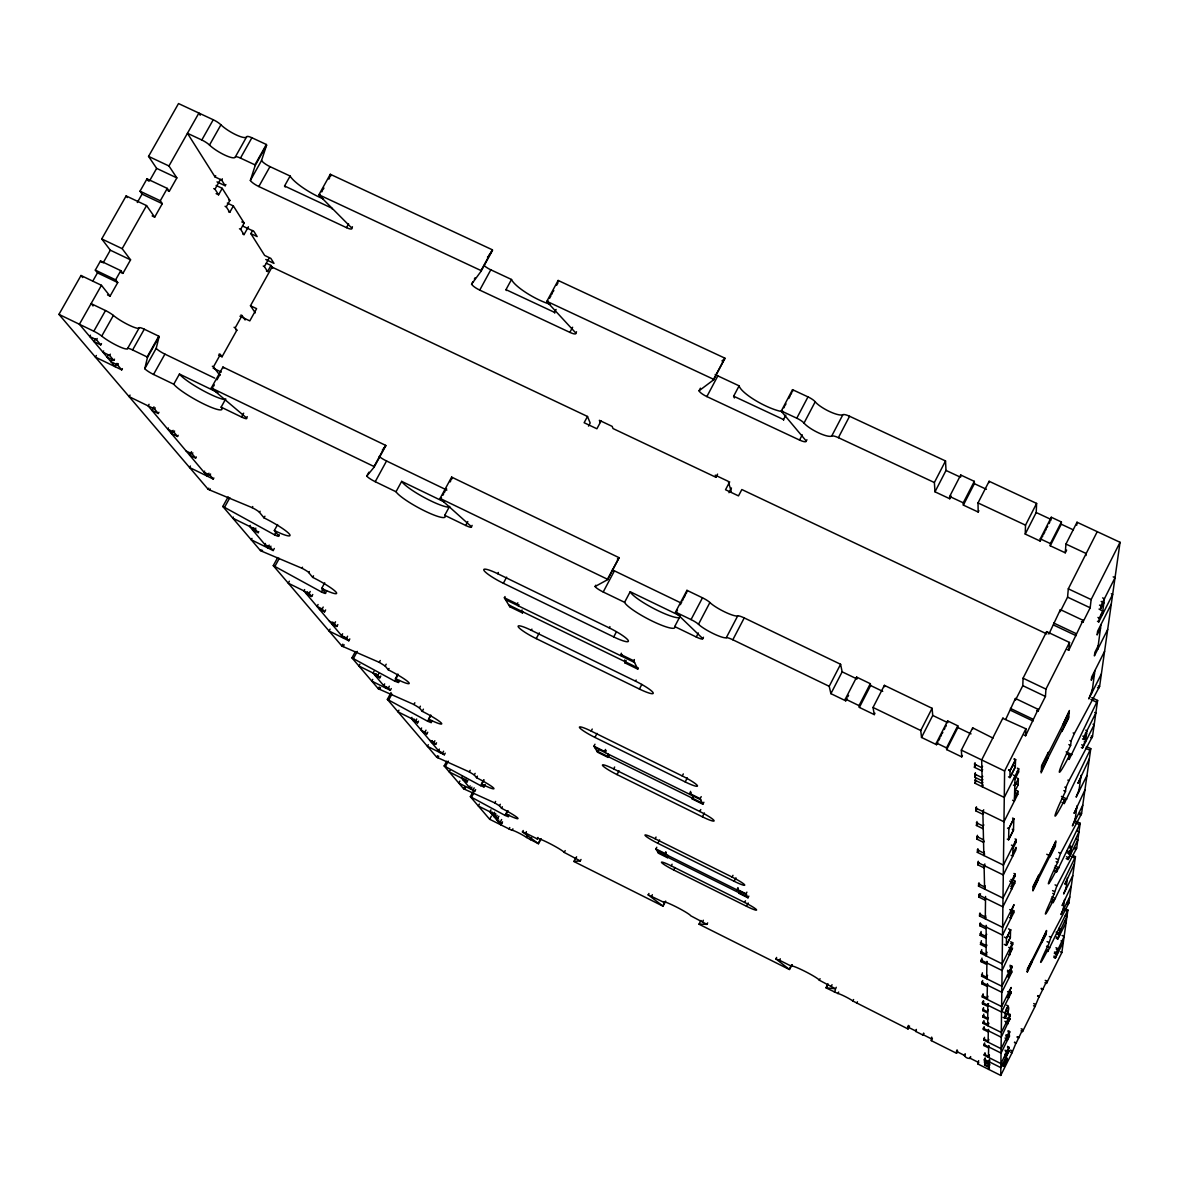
<?xml version="1.0" encoding="UTF-8"?>
<svg xmlns="http://www.w3.org/2000/svg" width="1179" height="1179" viewBox="0 0 1179 1179"><rect width="100%" height="100%" fill="white"/><g stroke="black" fill="none" stroke-linecap="round" stroke-linejoin="round"><path stroke-width="1.5" d="M1086.434 746.558L1090.781 748.636L1064.254 803.577L1064.563 799.907L1061.837 798.581M1003.005 718.468L1025.922 728.799L1025.612 735.755L1024.197 735.077M978.629 1060.628L977.981 1064.033L1000.75 1075.44L1004.611 771.007L1025.922 728.799M1091.783 697.688L1097.62 700.459L1069.147 759.453L1069.53 755.208L1066.597 753.808M1005.731 719.367L1015.428 698.484L1038.139 709.345L1038.036 711.143L1036.621 710.465M1004.552 1057.121L1006.851 1058.27L1006.792 1060.334L1003.815 1066.391L1006.837 1058.256M1003.078 1017.33L1004.817 1018.184C1005.481 1001.369 1013.144 1004.803 1004.935 1018.125M1010.035 770.639L1009.931 777.668L1015.266 767.19L1015.576 759.556L1010.049 770.521L1008.62 769.961M1015.428 698.484L1015.384 700.297L1022.797 685.662L1023.063 678.205L1046.643 631.635L1069.5 642.452L1068.764 650.263L1067.334 649.585M1010.58 929.848L1010.359 937.497L1006.35 945.44L1010.388 937.32L1008.34 936.303M1041.543 538.361L1040.173 541.058L1025.229 534.072L1025.524 525.156L1036.606 503.418L989.122 481.283L978.01 502.932L978.187 512.04L963.361 505.098L963.272 502.829L974.311 481.356L960.708 475.004L949.655 496.462L949.773 498.746L934.991 491.82L934.372 482.535L945.514 460.96L849.573 416.261A8.238 2.063 27.6 0 0 842.882 414.684A16.491 4.141 27.7 0 1 829.589 411.559A16.491 4.141 27.7 0 1 815.205 401.788A8.224 2.049 27.8 0 0 807.983 396.881L792.524 389.674L781.323 410.97A8.238 2.004 27.9 0 0 781.78 411.839L806.244 441.034L806.922 439.723M985.158 1057.872L984.406 1059.405L1000.853 1067.643L1008.959 1051.329L1007.455 1049.546M1005.481 1051.462L1007.028 1052.243L1009.077 1048.131L1007.544 1046.333M984.686 1042.914L983.89 1044.506L1001.045 1053.083L1009.489 1036.105L1007.912 1034.204M1005.864 1036.09L1007.485 1036.901L1009.607 1032.627L1009.651 1031.507L1008.016 1030.697M984.17 1026.658L983.345 1028.309L1001.236 1037.24L1010.108 1018.332L1007.898 1022.782L1004.906 1021.294M1007.971 1020.203L1010.197 1015.738L1010.241 1014.529L1008.531 1013.675M983.345 1000.779L982.461 1002.548L1001.56 1012.039L1010.978 993.16L1011.022 991.804L1009.224 990.92M982.696 980.501L981.768 982.343L1001.811 992.291L1011.685 972.513L1011.729 971.01L1009.843 970.081M1007.455 971.805L1009.357 972.749L1011.847 967.753L1011.906 966.22L1009.99 965.277M1010.035 949.699L1012.658 944.453L1012.717 942.758L1010.698 941.77M980.309 922.877L979.778 923.923L1002.533 935.139L1013.748 912.738L1013.807 910.807L1011.67 909.761M979.351 893.874L978.791 894.994L1002.887 906.813L1014.765 883.13L1014.839 880.978L1013.704 880.418M1009.71 881.111L1011.995 882.231L1015.001 876.233L1015.075 874.022L1013.925 873.462M1012.982 848.379L1016.18 842.012L1016.269 839.507L1015.045 838.917M976.477 806.804L975.829 808.087L1003.963 821.763L1017.831 794.233L1017.934 791.286L1016.607 790.637M1014.647 791.787L1018.155 784.801L1018.361 778.7L1017.02 778.052M1013.645 778.42L1015.016 779.068L1018.597 771.965L1018.715 768.796L1017.33 768.133M1000.75 1075.44L1011.98 1052.862L1016.047 1042.899L1014.529 1042.133M1025.229 534.072L1036.208 512.526L1036.606 503.418M1040.173 541.058L1040.276 538.862L1051.285 517.257L1061.395 521.973L1061.233 524.198L1050.253 545.789L1065.256 552.804L1066.627 550.092M1014.5 1042.649L1016.047 1042.899M1025.612 735.755L1038.139 709.345M1016.018 1043.4L1022.694 1029.518L1021.176 1028.766M1051.226 518.229L1051.285 517.257M1050.253 545.789L1050.401 543.593L1061.395 521.973M1046.584 632.386L1046.643 631.635M1021.043 1030.844L1022.561 1031.596L1022.694 1029.518M1038.036 711.143L1045.434 696.465L1045.95 689.111L1069.5 642.452M1048.897 634.081L1060.393 609.631L1083.059 620.331L1082.853 622.335L1081.438 621.657M1031.846 962.359L1027.248 972.189L1027.498 968.725L1032.023 960.251M1038.375 879.151L1032.922 890.882L1033.261 886.033L1038.684 875.186L1038.611 876.174M1047.851 758.303L1041.145 772.879L1041.661 765.554L1048.323 752.32L1048.205 753.823M1060.393 609.631L1060.23 611.665L1067.57 597.149L1068.307 588.837L1097.236 531.67M1065.256 552.804L1065.949 544.064L1077.016 522.238L1120.05 542.296L1099.609 686.414L1074.084 734.06L1071.18 740.78L1070.62 745.423A24.361 1.68 -64.1 0 0 1059.331 771.714A24.361 1.68 -64.1 0 0 1069.53 755.208M1076.751 525.2L1077.016 522.238M1022.561 1031.596L1035.015 1006.527L1039.185 996.358L1037.667 995.607M1041.691 942.611L1046.156 934.254L1046.539 930.496L1041.912 940.4M1050.327 852.756L1055.839 840.907L1055.279 846.168L1049.929 856.882L1050.032 855.866L1046.731 854.259M1062.117 729.919L1061.97 731.466L1068.528 718.424L1069.353 710.51L1062.574 725.262M1037.608 996.167L1039.185 996.358M1068.764 650.263L1083.059 620.331M1085.977 555.515L1086.183 553.526L1065.949 544.064M1039.126 996.918L1046.76 981.105L1045.242 980.368M1065.418 908.803L1067.894 910.011L1047.777 951.497L1047.984 949.39A17.125 0.825 -63.9 0 1 1040.674 962.182A17.125 0.825 -63.9 0 1 1048.514 944.556L1050.813 937.747L1068.881 903.055L1075.454 856.676L1072.728 855.35M1075.454 856.676L1053.201 902.598L1053.451 900.034L1051.182 898.914M1053.451 900.034A18.952 1.017 -63.9 0 1 1045.405 913.858A18.952 1.017 -63.9 0 1 1054.114 894.095L1056.708 886.24L1076.663 848.158L1080.185 823.281L1075.366 820.952M1080.185 823.281L1056.649 871.974L1056.885 869.1L1054.468 867.921M1056.885 869.1A20.102 1.15 -64 0 1 1048.382 883.543A20.102 1.15 -64 0 1 1057.637 862.424L1060.393 853.861L1081.556 813.702L1090.781 748.636M1064.563 799.907A22.696 1.459 -64.1 0 1 1055.028 815.647A22.696 1.459 -64.1 0 1 1065.507 791.418L1065.993 787.38L1068.705 781.191L1092.506 736.433L1097.62 700.459M1044.977 982.696L1046.495 983.433L1046.76 981.105M1082.853 622.335L1090.177 607.789L1091.135 599.566L1120.05 542.296M1053.79 957.319L1055.338 958.085L1057.519 952.779L1055.971 952.013M1054.306 953.31L1055.853 954.076L1064.136 936.48L1062.058 935.463M1056.192 938.233L1057.799 939.015L1060.068 933.444L1058.462 932.648M1056.738 933.871L1058.359 934.667L1066.995 916.289L1065.374 915.508M1066.199 858.621L1068.071 859.535L1070.768 852.771L1068.881 851.857M1066.951 852.668L1068.852 853.581L1078.962 831.902L1077.061 830.989M1081.364 747.501L1082.484 748.031L1085.771 739.498L1084.636 738.953M1082.455 738.894L1083.604 739.439L1083.958 736.683L1095.836 713L1094.687 712.455M1097.457 621.274L1098.799 621.893L1099.285 618.091L1102.778 611.164L1101.422 610.53M1099.005 609.071L1100.375 609.705L1100.877 605.785L1115.025 577.71L1113.197 576.855M1063.163 910.144L1064.578 899.489M1065.904 889.393L1067.437 877.824M1075.012 820.717L1076.972 805.876M1078.844 791.728L1081.01 775.369M1091.975 692.648L1094.908 670.571M1097.723 649.305L1101.009 624.457M1046.495 983.433L1061.852 952.529L1067.894 910.011M665.03 901.552L662.863 906.003L648.155 894.846L663.335 902.068A15.533 1.43 27.4 0 1 675.552 906.563A15.533 1.43 27.4 0 1 690.776 915.818L706.884 924.351L707.651 922.877M247.236 416.629L246.529 417.911A8.047 1.282 29.2 0 1 241.518 417.012L221.136 407.153A28.104 4.451 29.3 0 1 204.07 404.132A28.104 4.451 29.3 0 1 173.755 384.221L153.535 374.45A8.047 1.267 29.4 0 1 144.781 368.703L147.434 357.561L159.077 336.796A8.224 1.371 29.6 0 0 158.782 336.192L144.28 329.206A8.194 1.371 29.6 0 0 139.196 327.85A16.447 2.741 29.7 0 1 129.1 325.168A16.447 2.741 29.7 0 1 113.376 315.427A8.209 1.356 29.7 0 0 105.506 310.549L91.092 303.622L91.726 304.403M144.781 368.703L156.188 348.35L159.077 336.796M352.447 226.751L351.755 228.019A7.973 1.798 29.8 0 1 346.508 227.65L258.82 186.533A7.973 1.768 30.2 0 1 250.346 180.49L255.165 165.576L266.572 145.238A8.15 1.886 30.4 0 0 266.351 144.486L251.893 137.751A8.12 1.872 30.4 0 0 246.647 136.793A16.285 3.758 30.5 0 1 236.227 134.907A16.285 3.758 30.5 0 1 220.93 124.812A8.12 1.857 30.6 0 0 213.252 119.757L178.515 103.56L148.554 156.38L156.645 168.376L176.85 177.896L169.26 191.337L167.993 190.733M250.346 180.49L261.532 160.536L266.572 145.238M1003.801 1066.332L1006.792 1060.289L1005.274 1059.538M1068.852 853.581L1071.313 848.659L1069.412 847.73M988.415 1017.654L987.56 1019.363L982.962 1017.079L983.772 1014.132M1011.729 971.01L1009.253 975.976L1007.367 975.033M1068.071 859.535L1077.812 840.008L1075.941 839.109M988.665 1030.033L987.84 1031.699L983.374 1029.473L984.2 1027.808M965.129 1053.864C962.138 1056.546 970.73 1060.864 970.568 1056.59M969.845 1058.565L970.597 1057.077M988.518 1022.812L987.678 1024.492L983.139 1022.222L983.979 1020.542M988.827 1023.431L987.707 1025.671L987.825 1003.727M1009.651 1031.507L1001.089 1048.691L983.743 1040.025L984.509 1037.314M988.37 1029.429L988.076 1042.192L988.606 1041.116M983.743 1040.025L984.539 1038.419M1008.738 993.602L1011.169 987.457L1001.634 1006.586L982.269 996.962L983.124 993.809M1074.452 863.78L1064.888 884.206L1067.216 879.534M988.989 1046.112L988.208 1047.704L983.934 1045.567L984.716 1043.99M1008.664 996.535L1011.022 991.804M988.857 1039.48L988.046 1041.101L983.699 1038.935M977.981 1064.033L978.732 1062.53M1066.125 887.743L1063.62 893.977L1072.757 875.643M1009.106 1047.099L1000.912 1063.605L984.259 1055.264L984.996 1052.714M988.709 1045.596L988.415 1057.357L989.461 1055.264M984.259 1055.264L985.025 1053.731M1027.425 969.447L1046.451 931.292M1027.277 971.525L1046.215 933.547M1004.817 1018.184L1008.222 1011.346L1006.498 1010.477M989.667 1060.142L988.533 1062.426L984.436 1060.378L985.202 1058.86M1071.298 886.004L1062.132 905.56L1064.357 901.065M989.328 1062.765L988.577 1064.283L984.494 1062.235L985.217 1059.744M984.494 1062.235L985.261 1060.717M989.166 1054.807L988.4 1056.355L984.229 1054.262M989.77 1064.946L988.636 1067.216L984.598 1065.182L985.32 1062.721M984.598 1065.182L985.349 1063.679M1010.241 1014.529L1001.295 1032.465L983.168 1023.416L983.139 1022.222M1063.355 908.626L1060.967 914.565L1069.751 896.939M989.535 1059.42L988.518 1061.454L988.695 1069.397L989.535 1067.717M989.697 1061.041L988.562 1063.311L984.465 1061.262M989.741 1064.003L988.621 1066.258L984.568 1064.239M1058.359 934.667L1060.466 930.437L1058.86 929.641M1009.533 1035L1007.411 1039.259L1004.994 1038.051M1057.799 939.015L1066.155 922.243L1064.549 921.447M1055.853 954.076L1057.872 950.009L1056.325 949.242M1009.003 1050.327L1006.969 1054.409L1005.422 1053.643M1055.338 958.085L1063.355 941.947L1061.041 940.813M1006.851 1058.27L1003.845 1064.342L1001.546 1063.193M1014.839 880.978L1011.862 886.917L1010.727 886.357M1082.484 748.031L1094.171 724.731L1093.051 724.201M1012.717 942.758L1002.165 963.847L980.781 953.266L981.724 949.626M980.781 953.266L981.768 951.291M986.926 945.086L985.924 947.105L980.486 944.408L981.429 940.665M987.28 962.315L986.307 964.26L981.061 961.666L981.989 958.114M981.061 961.666L982.033 959.721M987.074 952.278L986.086 954.253L980.722 951.615M986.779 954.592L986.13 955.918L986.16 925.323M1011.125 912.251L1014.028 904.617L1002.636 927.372L979.513 915.995L979.985 912.973M986.941 961.357L986.646 978.717L987.265 977.465M1089.352 758.731L1077.93 783.342L1080.701 777.801M1011.906 966.22L1001.885 986.278L981.562 976.212L982.461 972.822M1010.992 916.422L1013.807 910.807M981.562 976.212L982.505 974.326M987.737 984.421L986.808 986.263L981.827 983.802L982.741 981.945M1079.153 789.399L1076.147 797.137L1086.964 775.502M987.545 975.342L986.602 977.229L981.517 974.709M1004.42 937.084L1006.498 938.101L1010.595 929.848L1006.498 938.101L1006.35 945.396L1004.287 944.394M1033.172 887.05L1055.706 842.012M1032.966 889.968L1055.367 845.166M987.398 983.595L987.103 999.365L987.707 998.156M1084.916 790.018L1074.04 813.363L1076.678 808.087M982.269 996.962L983.168 995.179M931.69 1037.107L931.292 1040.63L956.552 1053.289L957.083 1049.826M956.552 1053.289L957.657 1051.049M988.577 1003.58L987.265 1006.218L982.505 1003.86L983.831 1001.207M1075.292 818.609L1072.418 825.889L1082.749 805.228M987.973 996.226L987.074 998.024L982.225 995.607M1009.917 953.266L1012.525 948.063L1002.091 970.494L981.016 960.06M987.412 1012.953L982.741 1010.624L983.566 1007.618M982.741 1010.624L983.61 1008.9M982.962 1017.079L983.817 1015.37M964.422 1055.853L965.174 1054.35M988.253 1009.946L987.383 1011.685L982.696 1009.357M983.168 1023.416L984.008 1021.736M984.878 863.956L984.082 865.548L984.612 889.084L985.364 887.581M985.305 865.548L984.126 867.891L977.759 864.782L978.275 861.245M1015.075 874.022L1003.005 898.103L978.496 886.077L978.983 882.762M1098.18 645.783L1094.849 652.429L1094.392 655.907L1107.67 629.512M827.909 984.185L826.022 987.869L837.93 993.529A8.872 0.811 27.1 0 1 845.107 996.52A8.872 0.811 27.1 0 1 852.83 1001L908.036 1028.972L908.316 1025.406M978.496 886.077L979.631 883.823M908.036 1028.972L909.54 1026.01M1041.529 767.087L1069.161 712.145M1041.234 771.479L1068.675 716.906M985.408 898.914L984.863 900.019L978.865 897.086L980.53 893.77M985.128 885.783L984.568 886.917L978.408 883.896M1104.59 651.309L1091.666 677.011L1091.253 680.268L1094.466 673.872M923.761 1033.6L923.01 1035.103L915.685 1031.419L916.319 1029.414M915.685 1031.419L916.422 1029.93M985.556 896.467L985.29 918.824L986.012 917.395M1016.269 839.507L1003.417 865.091L977.332 852.343L977.863 848.674M1092.388 689.523L1088.836 698.896L1101.378 673.931M979.513 915.995L980.574 913.858M1012.835 853.67L1016.003 847.377L1015.915 849.808L1003.3 874.951L977.686 862.424M923.01 1035.103L923.658 1033.084M986.558 926.488L985.511 928.58L979.837 925.78L980.899 923.702M985.777 915.832L985.246 916.894L979.44 914.049M985.718 938.086L980.176 935.36L981.134 931.498M980.176 935.36L981.193 933.311M931.292 1040.63L932.412 1038.39M980.486 944.408L981.488 942.404M1083.604 739.439L1086.566 733.544L1085.417 732.999M986.705 934.254L985.673 936.303L980.103 933.562M983.198 784.993L982.299 786.776L981.68 759.939L1003.02 717.805M983.566 813.053L982.918 814.335L975.932 810.946L977.229 808.381M983.242 828.808L976.418 825.477L976.964 821.512M983.728 809.781L982.859 811.506L983.846 855.527L984.657 853.935M976.418 825.477L977.686 822.971M984.17 841.143L983.551 842.366L976.89 839.124L977.42 835.307M983.817 824.843L983.183 826.111L976.33 822.765M976.89 839.124L978.128 836.677M1018.715 768.796L1004.272 797.431L974.974 783.239L975.549 778.774M977.332 852.343L978.541 849.956M1100.375 609.705L1103.898 602.72L1101.171 601.437M1018.361 778.7L1014.824 785.745L1013.468 785.096M1098.799 621.893L1112.667 594.363L1111.325 593.73M977.759 864.782L978.938 862.438M984.406 851.872L983.802 853.065L977.258 849.882M1111.296 604.046L1097.59 631.266L1097.104 634.95L1100.523 628.171M1014.456 798.198L1017.934 791.286M837.93 993.529L838.667 992.055M703.436 637.235L702.743 638.576L676.053 612.829A8.327 1.444 27.8 0 1 675.508 612.093L686.959 590.34L702.478 597.812A8.312 1.503 27.7 0 1 709.891 602.513A16.668 3.021 27.7 0 0 724.702 611.901A16.668 3.021 27.7 0 0 737.7 615.895A8.327 1.503 27.6 0 1 744.229 617.914L840.583 664.278L829.205 686.311L830.9 693.65L845.741 700.827L845.358 699.014L856.647 677.114L870.308 683.687L859.034 705.631L859.373 707.415L874.273 714.607L873.035 707.474L884.383 685.353L932.088 708.299L920.755 730.523L921.521 737.45L936.539 744.701L936.377 742.991L947.621 720.914L957.775 725.807L946.531 747.899L946.663 749.593L961.725 756.874L961.357 750.124L972.675 727.841L992.998 738.113M961.725 756.874L962.418 755.488M852.83 1001L853.581 999.527M982.638 769.578L981.93 770.948L974.443 767.323L975.018 762.666M974.443 767.323L975.829 764.581M856.691 1003.241L857.442 1001.767M982.844 779.452L982.166 780.807L974.782 777.226L975.357 772.687M974.782 777.226L976.138 774.529M982.564 766.306L981.856 767.691L974.326 764.036M974.974 783.239L976.33 780.557M982.77 776.283L982.092 777.639L974.665 774.058M982.903 782.325L982.225 783.681L974.871 780.115M936.539 744.701L937.939 741.945M938.631 740.559L940.031 737.803M940.739 736.433L941.446 735.048M942.139 733.677L942.846 732.306M944.246 729.55L944.939 728.18M945.646 726.795L946.339 725.424M1042.236 537.02L1042.914 535.664M1043.607 534.323L1044.977 531.626M1045.655 530.27L1046.348 528.929M1047.04 527.573L1047.718 526.232M1049.089 523.535L1049.782 522.194M1050.46 520.853L1051.152 519.497L1036.208 512.526M836.265 987.28L835.498 988.783L819.317 980.206L820.068 978.703M946.663 749.593L957.864 727.546L957.775 725.807M827.997 984.111L826.125 987.796L835.498 988.783M831.283 986.204L832.05 984.701M834.349 992.04L835.469 989.829M789.326 969.359L775.856 958.895L776.622 957.422M775.856 958.895L779.525 960.266L780.292 958.792M789.282 969.33L791.536 964.923M791.772 965.174L789.532 969.58L699 924.203L700.93 920.46M779.525 960.266L791.448 966.235L792.214 964.746M921.521 737.45L932.736 715.447L932.088 708.299M874.273 714.607L874.98 713.236M978.187 512.04L978.879 510.699M732.085 877.058L655.141 838.785A12.969 1.4 27.5 0 0 645.046 835.351A12.969 1.4 27.5 0 0 657.823 843.294L734.163 881.273A13.043 1.415 27.4 0 0 744.686 884.913A13.043 1.415 27.4 0 0 732.085 877.058L732.984 875.319M734.163 881.273L735.947 877.824M830.9 693.65L842.16 671.824L840.583 664.278M934.991 491.82L946.015 470.45L945.514 460.96M738.26 888.421L737.391 890.116L737.862 887.61M739.454 890.838L738.982 893.328L747.972 897.808L748.842 896.128M738.982 893.328L739.852 891.648M747.972 897.808L746.042 893.815L746.911 892.12M845.741 700.827L847.156 698.086M847.863 696.715L848.556 695.359M949.773 498.746L951.158 496.064M744.597 902.436L671.234 865.872A12.365 1.267 27.5 0 0 661.537 862.468A12.365 1.267 27.5 0 0 673.666 869.955L746.484 906.268A12.424 1.282 27.3 0 0 756.564 909.849A12.424 1.282 27.3 0 0 744.597 902.436L745.452 900.785M746.484 906.268L748.179 902.981M859.373 707.415L870.618 685.53L870.308 683.687M963.361 505.098L974.37 483.685L974.311 481.356M702.566 921.713L703.332 920.239M692.751 795.884L692.265 798.979L702.861 804.211L703.892 802.236M692.265 798.979L693.296 797.004M666.268 852.579L665.383 854.259L665.752 851.724M667.786 855.158L667.417 857.678L668.287 856.013M648.17 894.935L648.936 893.461M702.861 804.211L700.164 798.64L701.21 796.636M651.619 896.187L652.37 894.728M671.234 865.872L672.089 864.222M699.781 811.506L613.655 768.929A14.546 1.754 27.7 0 0 602.543 765.436A14.546 1.754 27.7 0 0 617.015 774.588L702.389 816.811A14.62 1.768 27.5 0 0 714.017 820.555A14.62 1.768 27.5 0 0 699.781 811.506L700.783 809.56M673.666 869.955L674.933 867.508M702.389 816.811L704.394 812.965M665.693 901.11L663.055 906.194L573.908 861.51L575.794 857.781M675.508 612.093L691.041 619.594A8.312 1.43 27.7 0 1 698.484 624.28A16.683 2.889 27.7 0 0 713.339 633.624A16.683 2.889 27.7 0 0 726.293 637.706A8.327 1.444 27.6 0 1 732.822 639.77L744.229 617.914M815.205 401.788L804.019 423.084A16.506 4.023 27.7 0 0 818.462 432.826A16.506 4.023 27.7 0 0 831.711 436.038A8.238 2.004 27.6 0 1 838.387 437.66L849.573 416.261M682.258 775.959L591.165 731.083A15.401 1.975 27.8 0 0 579.537 727.59A15.401 1.975 27.8 0 0 594.938 737.42L685.191 781.913A15.474 1.99 27.5 0 0 697.408 785.671A15.474 1.99 27.5 0 0 682.258 775.959L683.319 773.91M655.141 838.785L656.04 837.061M685.191 781.913L687.298 777.845M657.823 843.294L659.606 839.875M667.417 857.678L658.516 853.242L655.907 848.939L656.791 847.259M691.086 792.509L690.039 794.499L690.526 791.374M658.516 853.242L659.385 851.577M595.808 585.197L595.1 586.508A8.12 1.371 28 0 0 603.206 591.991L624.59 602.322A28.429 4.79 27.8 0 0 652.606 621.274A28.429 4.79 27.8 0 0 674.697 626.565L696.258 636.999L698.351 633.005M700.414 388.186L699.044 390.78A8.047 1.901 28.2 0 0 706.855 396.586L799.539 440.047L802.265 434.815M573.908 861.392L580.26 860.921L581.026 859.462M726.293 637.706L737.7 615.895M831.711 436.038L842.882 414.684M728.976 492.704L731.466 487.973M624.664 659.96L624.855 662.834L637.751 669.112L638.37 667.918M609.057 755.43L608.025 757.39L597.561 752.217L598.593 750.257M635.54 681.182L531.302 630.293A17.685 2.579 28.1 0 0 518.333 626.919A17.685 2.579 28.1 0 0 536.239 638.62L639.401 689.037A17.773 2.623 27.7 0 0 653.137 692.766A17.773 2.623 27.7 0 0 635.54 681.182L636.159 680.018M676.053 612.829L677.483 610.103M680.342 604.665L681.771 601.953M682.479 600.597L683.201 599.227M683.908 597.871L685.338 595.159M686.06 593.803L686.767 592.447M781.78 411.839L782.488 410.498M783.888 407.831L784.58 406.504M785.288 405.178L785.98 403.852M788.78 398.517L790.181 395.864M790.888 394.538L791.581 393.211M792.273 391.87L792.981 390.544A8.238 2.063 27.9 0 1 792.524 389.674M606.242 750.64L605.21 752.615L604.488 751.421L605.534 749.446M639.401 689.037L641.848 684.395M674.697 626.565L680.283 615.939L630.19 591.74L624.59 602.322M783.593 420.269A28.119 6.765 28 0 0 783.534 419.547L785.877 415.096M608.364 754.236L607.332 756.211L608.025 757.39M580.26 860.921L564.225 852.417L565.183 850.604M691.041 619.594L702.478 597.812M804.019 423.084A8.224 1.99 27.8 0 0 796.783 418.206L807.983 396.881M613.655 768.929L614.657 767.013M617.015 774.588L619.019 770.771M575.838 858.238L576.605 856.779M698.484 624.28L709.905 602.513M613.714 636.925A19.07 3.021 27.9 0 0 628.274 640.565A19.07 3.021 27.9 0 0 609.263 627.906L497.671 573.687A18.982 2.962 28.2 0 0 483.994 570.444A18.982 2.962 28.2 0 0 503.359 583.266L613.714 636.925L616.337 631.959M473.133 791.477L470.362 796.665L489.668 819.287L511.067 829.942L512.099 830.267L512.924 828.837M538.361 843.619L522.444 831.947L523.211 830.502M522.444 831.947L525.657 833.096L526.423 831.652M622.173 654.905L621.539 656.113L621.333 653.21M600.244 422.509L599.374 420.328L612.181 426.385L613.021 428.552L715.918 477.274L717.584 474.105M541.161 838.741L538.508 843.766L526.63 837.547L527.249 836.014M530.491 839.757L531.626 837.591M624.855 662.834L626.123 660.432M591.165 731.083L592.241 729.049M525.657 833.096L537.211 838.888L537.978 837.429M637.751 669.112L633.727 660.771L634.361 659.562M538.184 843.471L540.454 839.168M594.938 737.42L597.06 733.382M729.698 481.828L725.527 489.742L738.496 495.887L741.842 489.55L1046.849 633.963M597.561 752.217L593.936 746.204L594.968 744.229M607.598 579.508A8.312 1.43 28 0 0 607.524 579.272L619.004 557.652L451.631 477.112L440.076 498.422A8.253 1.4 28.6 0 0 440.784 499.218L471.423 526.689L472.131 525.377M699.044 390.78L713.516 379.918A8.224 1.99 28.3 0 0 713.619 379.314L724.849 358.136L558.139 280.455L546.835 301.323A8.165 1.931 29 0 0 547.439 302.251L575.838 333.038L576.531 331.756M713.516 379.918L724.746 358.755A8.209 2.049 28.3 0 0 724.849 358.136M603.206 591.991L614.406 570.857L679.59 602.277M706.855 396.586L717.834 375.895L739.115 385.842A28.104 6.853 28 0 0 756.343 400.963A28.104 6.853 28 0 0 782.959 411.751M490.965 809.855L489.933 811.815L501.016 824.991L502.534 821.822M464.423 787.263L463.627 788.766L464.732 789.296L494.797 802.928L495.593 801.425M492.056 811.963L491.289 813.422L495.151 815.352L495.917 813.893M489.668 819.287L491.363 816.104M493.294 813.436L492.527 814.895L497.715 818.418L498.864 816.236M495.151 815.352L493.795 813.746L494.576 812.287M495.209 813.952L493.868 816.487L497.715 818.418M508.061 810.739L506.292 814.085A15.887 1.488 27.8 0 0 517.802 818.138A15.887 1.488 27.8 0 0 501.547 808.293L499.483 805.773L500.294 804.27M496.374 816.826L497.155 815.367M501.547 808.293L502.342 806.79M497.789 817.622L496.639 819.788L501.782 823.266L497.965 821.35L498.732 819.906M500.471 821.704L501.606 819.538M470.362 796.665L505.025 815.382L507.383 810.931M505.025 815.382L508.252 816.693L509.077 815.057M609.263 627.906L609.926 626.653M734.458 397.971A28.119 6.765 28 0 1 733.633 396.203L739.115 385.842M509.019 828.984L509.77 827.555M459.869 781.073L458.793 783.092L474.828 791.109L475.638 789.591M462.315 776.489L461.49 778.037L470.819 789.105L471.895 787.086M536.239 638.62L539.304 632.872M463.819 778.302L463.008 779.835L467.076 781.869L467.901 780.336M391.045 692.53L387.36 699.368L436.731 757.242L469.316 771.921L470.156 770.329M467.076 781.869L465.572 780.071L466.398 778.538M464.732 789.296L465.528 787.793M484.053 779.82L481.769 784.123A16.698 1.651 27.8 0 0 493.721 788.191A16.698 1.651 27.8 0 0 476.552 777.727L474.267 774.942L475.122 773.365M470.156 785.848L469.345 787.366L474.828 791.109M476.552 777.727L477.392 776.15M473.368 789.37L474.179 787.852M471.512 797.269L473.884 792.804M463.627 788.766L444.159 765.952L480.605 785.656L483.493 780.218M480.605 785.656L484.024 786.982L485.217 784.477M479.367 804.049L478.335 806.009L493.795 813.746M436.539 742.785L435.67 744.406L433.99 742.402L434.859 740.766M523.122 611.739L522.489 612.933L509.785 606.743L510.419 605.549M439.34 749.092L438.47 750.699L444.365 754.766L445.22 753.16M518.922 604.621L518.274 605.814L517.213 604.016L517.846 602.823M436.805 757.272L437.571 755.665M440.695 751.583L440.121 752.659L411.353 718.497L411.957 717.363M437.881 757.788L438.721 756.211M442.729 752.821L443.584 751.215M522.076 609.97L521.442 611.164L522.489 612.933M444.159 765.952L446.649 761.28M445.367 766.571L448.271 761.133M450.083 770.388L449.258 771.936L465.572 780.071M531.302 630.293L531.921 629.129M355.38 651.56L351.961 657.867L378.312 688.757L413.917 704.511L414.846 702.758M430.689 715.255L428.611 719.116A18.451 2.004 28 0 0 441.447 723.184A18.451 2.004 28 0 0 422.244 711.335L419.473 707.945L420.402 706.192M414.065 718.969L413.166 720.634L417.602 722.845L418.501 721.165M417.602 722.845L415.804 720.708L416.703 719.013M422.244 711.335L423.408 709.168M497.671 573.687L498.334 572.449M255.283 312.862L250.479 305.729L272.01 267.088L587.496 416.467L584.136 422.73L596.898 428.773L601.084 420.947M421.625 727.974L420.726 729.624L426.857 733.883L427.741 732.233M387.36 699.368L427.668 721.253L430.866 715.27M503.359 583.266L506.646 577.12M588.513 426.105L590.178 422.996L587.496 416.467M425.118 731.805L426.002 730.155M427.668 721.253L431.205 722.653L432.207 720.693M509.785 606.743L504.361 597.768L505.01 596.559M428.272 744.73L427.417 746.322L444.365 754.766M432.236 740.633L431.367 742.269L435.67 744.406M378.4 688.801L379.255 687.018M397.898 674.049L395.451 678.588A19.571 2.24 28.2 0 0 408.804 682.597A19.571 2.24 28.2 0 0 388.304 669.849L389.055 668.478M379.579 689.361L380.522 687.622M384.649 683.894L383.706 685.662L388.363 687.961L390.323 690.319L391.281 688.565M386.329 686.841L385.695 688.02L373.08 673.032L374.038 671.234M388.363 687.961L389.306 686.207M352.049 657.911L394.685 681.108L398.089 674.801M388.702 700.061L391.914 694.077M394.685 681.108L398.487 682.538L399.43 680.46M398.929 710.171L398.016 711.865L415.804 720.708M353.376 658.604L357.281 651.383M440.784 499.218L441.491 497.877M442.936 495.224L443.658 493.883M444.38 492.557L445.102 491.216M445.824 489.889L446.546 488.563M450.157 481.902L450.864 480.575M451.586 479.249L452.309 477.908A8.238 1.459 28.6 0 1 451.631 477.112M547.439 302.251L548.147 300.94M549.561 298.331L550.976 295.723M551.684 294.426L552.391 293.114M553.098 291.817L553.806 290.506M556.621 285.303L558.035 282.695M359.875 664.219L358.902 666.002L377.796 675.375L379.844 677.807L380.802 676.024M368.924 472.189L366.787 476.08A8.061 1.326 28.7 0 0 375.231 481.695L396.011 491.746A28.178 4.628 28.6 0 0 425.221 511.2A28.178 4.628 28.6 0 0 444.734 515.311L449.567 506.38M554.749 313.142A27.883 6.529 29.1 0 0 554.513 312.361L556.09 309.443M342.809 644.147L341.822 645.974L343.163 646.608L379.27 662.347L380.257 660.505M372.741 679.369L371.798 681.123L390.323 690.319M376.086 673.681L375.128 675.464L379.844 677.807M377.796 675.375L378.768 673.577M388.304 669.849L385.194 666.047L386.196 664.204M444.734 515.311L465.705 525.466L467.812 521.545M472.971 281.634L471.585 284.183A7.988 1.842 29.3 0 0 479.735 290.108L569.87 332.375L572.626 327.246M332.817 622.085L331.785 624L336.811 626.476L337.842 624.575M330.061 629.144L329.059 631.016L348.807 640.772L349.809 638.915M336.811 626.476L334.482 623.691L335.514 621.79M342.617 633.771L341.601 635.643L346.552 638.09L348.807 640.772M344.533 637.087L343.855 638.34L303.917 590.9L304.639 589.574M346.552 638.09L347.569 636.218M343.163 646.608L344.15 644.78M307.527 591.932L306.452 593.907L311.669 596.471L312.744 594.511M311.669 596.471L309.149 593.479L310.224 591.49M375.231 481.695L386.535 460.989A8.061 1.371 28.8 0 1 379.152 456.42M479.735 290.108L490.803 269.814A7.973 1.886 29.3 0 1 484.024 265.467M326.568 591.003L325.478 593.022L321.69 588.395L324.726 582.809M277.699 557.564L273.277 565.625A6.234 0.781 28.6 0 1 274.854 566.451L321.395 591.932L323.046 588.91M318.079 604.518L317.018 606.448L322.147 608.983L324.579 611.872L325.625 609.941M322.147 608.983L323.208 607.052M396.011 491.746L401.671 481.371L444.262 501.945M506.454 290.535A27.883 6.529 29.1 0 1 505.983 289.651L511.509 279.482L490.803 269.814M289.327 581.203L288.251 583.178L309.149 593.479M228.166 496.816L222.816 506.484L260.485 550.622A6.367 0.811 28.6 0 0 261.974 551.315L301.942 568.249L302.502 567.217M321.69 588.395A22.062 2.83 28.5 0 0 336.118 592.197A22.062 2.83 28.5 0 0 312.671 577.371L308.736 572.567L309.296 571.52M474.371 279.084L475.063 277.817M312.671 577.371L313.511 575.838M366.787 476.08L374.185 467.061A8.253 1.371 28.8 0 0 374.038 466.53L385.607 445.338L222.949 367.067L211.321 387.965A8.224 1.341 29.3 0 0 212.161 388.819L246.529 417.911M471.585 284.183L481.091 271.229A8.165 1.916 29.4 0 0 481.032 270.566L492.365 249.801L330.297 174.286L318.905 194.756A8.15 1.857 30 0 0 319.656 195.743L351.755 228.019M374.185 467.061L385.739 445.883A8.238 1.43 28.9 0 0 385.607 445.338M481.091 271.229L492.424 250.479A8.15 1.975 29.4 0 0 492.365 249.801M277.61 524.567L274.339 530.506A23.698 3.228 28.7 0 0 289.386 534.087A23.698 3.228 28.7 0 0 264.008 517.876L264.921 516.24M253.75 527.809L252.586 529.931L258.186 532.687L258.776 531.626M260.485 550.622L261.045 549.606M265.422 543.46L264.848 544.492L270.359 547.203L273.174 550.549L274.309 548.471M261.974 551.315L262.534 550.298M222.816 506.484A6.691 0.899 28.8 0 1 224.511 507.353L274.427 534.78L276.195 531.567M269.195 545.081L267.677 547.852L249.639 526.438L250.228 525.377M270.359 547.203L270.934 546.157M274.427 534.78A6.676 0.899 28.7 0 0 278.686 535.811L279.276 534.735M274.854 566.451L279.276 558.389M233.383 517.109L232.794 518.17L255.268 529.194L258.186 532.687M169.26 191.337L167.285 188.404L147.021 178.84L140.021 191.19L160.3 200.769L162.289 203.672L154.685 217.142L146.55 205.588L126.138 195.92L101.733 238.924L122.174 248.666L130.56 259.852L122.896 273.41L120.803 270.654L100.495 260.957L95.322 270.109L115.616 279.836L117.738 282.547L110.06 296.135L101.453 285.303L81.012 275.488L58.95 314.38L208.152 489.3A6.853 0.928 28.9 0 0 209.744 490.022L252.114 507.633L252.733 506.528M264.008 517.876L259.483 512.349L260.102 511.244M255.268 529.194L255.843 528.133M251.982 538.39L251.215 539.776L273.174 550.549M208.978 473.192L207.327 476.169L148.156 405.915L149.055 404.309M241.518 417.012L243.655 413.166M346.508 227.65L348.586 223.877M213.871 477.952L213.252 479.072L209.95 475.137L210.584 474.017M208.152 489.3L208.771 488.194M209.744 490.022L210.348 488.931M224.511 507.353L229.861 497.685M212.161 388.819L212.883 387.508M213.62 386.211L214.342 384.899M217.01 379.785L218.719 376.705M219.427 375.762L220.149 374.465M319.656 195.743L320.379 194.461M321.793 191.897L322.515 190.615M323.223 189.333L323.93 188.065M328.912 179.12L329.634 177.837M330.341 176.555L331.048 175.288M191.499 451.69L189.598 455.123L195.64 458.071L196.289 456.936M195.64 458.071L192.206 453.974L192.84 452.824M221.136 407.153L225.749 398.841M190.394 466.014L189.568 467.503L213.252 479.072M204.63 471.114L204.011 472.234L209.95 475.137M173.755 384.221L179.444 374.052L217.909 392.622M285.171 186.96A27.81 6.293 30 0 1 284.552 186.002L290.122 176.039L269.976 166.622A7.958 1.813 30.3 0 1 261.532 160.536M153.963 406.843L151.958 410.425L158.281 413.49L158.944 412.296M168.391 427.977L167.727 429.156L173.932 432.177L177.543 436.466L178.191 435.302M173.092 430.35L171.353 433.459L177.543 436.466M266.366 263.271L270.964 265.437L267.574 271.538L264.405 266.587L269.313 257.788M173.932 432.177L174.595 430.998M219.81 375.261L213.487 366.816L220.355 354.481L219.206 353.936M218.587 355.115L222.035 356.78L236.861 330.179L235.21 327.836L242.049 315.559L240.899 314.999M147.434 357.532A8.238 1.326 29.5 0 0 147.124 356.957L158.782 336.192M255.165 165.576A8.15 1.842 30.3 0 0 254.929 164.839L266.351 144.486M228.564 211.763L229.772 212.338L233.354 205.942L227.326 203.097M130.044 395.083L129.145 396.675L154.508 408.995L158.281 413.49M153.535 374.45L164.913 354.127A8.047 1.326 29.5 0 1 156.188 348.35M258.82 186.533L269.976 166.622M248.415 226.781L244.009 234.636L240.649 229.36L244.171 223.052L233.354 205.942M265.776 259.498L273.985 263.389L270.831 258.378L264.656 255.445L250.847 233.619L252.601 230.494M154.508 408.995L155.171 407.801M108.571 354.702L107.156 357.222L113.788 360.435L114.496 359.168M113.788 360.435L109.603 355.439L110.325 354.172M111.681 360.509L110.988 361.761L117.591 364.959L121.702 369.867L122.395 368.614M225.896 184.513L225.204 185.737L221.623 180.033L215.035 176.938L215.713 175.715M116.986 363.368L115.129 366.684L79.406 324.269L101.453 285.303M216.111 185.457L222.227 188.331L218.587 194.815L214.991 189.171L220.473 179.4M117.591 364.959L118.298 363.707M221.623 180.033L222.3 178.795M58.95 314.38L93.819 331.225A8.209 1.297 29.6 0 1 101.718 336.089A16.462 2.623 29.6 0 0 117.487 345.786A16.462 2.623 29.6 0 0 127.553 348.557L139.196 327.85M215.035 176.938L187.446 133.286L201.815 140.006A8.135 1.813 30.5 0 1 209.494 145.046A16.3 3.655 30.4 0 0 224.85 155.112A16.3 3.655 30.4 0 0 235.24 157.087L246.647 136.793M127.553 348.557A8.209 1.312 29.5 0 1 132.608 349.957L144.28 329.206M235.24 157.087A8.12 1.827 30.3 0 1 240.472 158.089L251.893 137.751M229.772 212.338L226.28 206.856L229.876 200.43L222.227 188.331M115.616 279.836L120.803 270.654M160.3 200.769L167.285 188.404M90.415 335.204L89.692 336.487L96.457 339.744L100.76 344.887L101.482 343.62M93.819 331.225L105.506 310.549M201.815 140.006L213.252 119.742M95.47 339.095L94.04 341.63L100.76 344.887M96.457 339.744L97.179 338.476M101.733 336.089L113.376 315.427M209.508 145.046L220.93 124.812M96.354 355.468L95.411 357.134L121.702 369.867M103.649 350.959L102.941 352.212L109.603 355.439M92.669 281.324L97.474 272.85L95.322 270.109M103.133 262.873L110.31 250.184L101.733 238.924M137.309 202.508L142.07 194.108L140.021 191.19M149.512 180.947L156.645 168.376M122.174 248.666L146.55 205.588M176.85 177.896L168.951 165.974L198.897 113.051L200.224 115.218M487.502 257.228L488.121 256.403M488.725 255.563L492.424 250.479M382.364 450.069L383.322 448.875M383.809 448.285L385.739 445.883M721.946 360.907L724.746 358.755M617.369 559.038L618.975 558.109L607.509 579.729L595.1 586.508M512.099 830.267L512.158 830.267A8.68 0.781 27.7 0 1 518.495 832.846A8.68 0.781 27.7 0 1 526.497 837.458M699.044 924.1L706.884 924.351M946.015 470.45L959.868 476.92M974.37 483.685L986.41 489.3M1061.233 524.198L1073.406 529.887M240.472 158.089L254.929 164.839M318.905 194.756L481.032 270.566M546.835 301.323L713.619 379.314M781.323 410.97L796.783 418.206M838.387 437.66L934.372 482.535M978.01 502.932L1025.524 525.156M949.655 496.462L963.272 502.829M1040.276 538.862L1050.401 543.593M284.552 186.002L331.756 208.108A27.81 6.293 30 0 1 332.154 208.948M505.983 289.651L554.513 312.361M733.633 396.203L783.534 419.547M217.01 181.89L225.204 185.737M1102.586 597.9L1104.414 598.755L1102.262 615.011L1100.921 614.377M148.554 156.38L168.951 165.974M1068.307 588.837L1091.135 599.566M213.753 188.581L214.991 189.171M1099.506 605.136L1100.877 605.785M216.14 193.651L218.587 194.815M228.667 199.855L229.876 200.43M1067.57 597.149L1090.177 607.789M225.056 206.281L226.28 206.856M1097.944 617.457L1099.285 618.091M241.798 221.932L244.171 223.052M242.8 226.117L253.853 231.335L257.155 236.581L250.847 233.619M239.455 228.8L240.649 229.36M242.83 234.076L244.009 234.636M1053.643 622.984L1076.309 633.698M142.07 194.108L162.289 203.672M1053.495 624.988L1076.118 635.673M263.256 266.041L264.405 266.587M152.15 215.949L154.685 217.142M266.425 270.993L267.574 271.538M1098.415 685.839L1099.609 686.414M1097.546 687.534L1098.74 688.094M1090.914 699.471L1096.735 702.242M250.479 305.729L256.609 308.662L249.801 320.894L239.985 316.223M1023.063 678.205L1045.95 689.111M110.31 250.184L130.56 259.852M1022.797 685.662L1045.434 696.465M1085.785 730.214L1086.935 730.759L1085.417 742.21L1084.282 741.665M1091.4 735.902L1092.506 736.433M120.361 272.187L122.896 273.41M234.061 327.276L235.21 327.836M1090.59 737.494L1091.695 738.025M235.712 329.634L236.861 330.179M1082.808 736.138L1083.958 736.683M1073.17 732.925L1074.364 733.5M1010.418 708.402L1033.128 719.278M97.474 272.85L117.738 282.547M1010.374 710.185L1033.04 721.047M1081.703 744.804L1082.838 745.349M1069.898 740.559L1071.092 741.134M1085.623 748.208L1089.971 750.301M1068.837 744.568L1070.62 745.423M1066.14 751.863L1071.947 754.648M107.525 294.927L110.06 296.135M1067.909 758.76L1069.073 759.305M212.338 366.256L213.487 366.816M213.119 368.143L221.298 372.078M1067.85 780.13L1068.97 780.66M842.16 671.824L857 678.971M870.618 685.53L882.717 691.351M932.736 715.447L947.739 722.668M957.864 727.546L971.039 733.883M1014.176 758.952L1015.576 759.63M1014.161 759.158L1015.576 759.836L1010.02 770.83L1008.62 770.152M1064.814 787.159L1065.919 787.705M164.913 354.127L214.696 378.135M386.535 460.989L446.856 490.066M1013.984 765.982L1015.37 766.645L1009.887 777.536L1008.487 776.858M1063.856 790.608L1065.507 791.418M1017.226 771.302L1018.597 771.965M1061.454 796.414L1066.862 799.023M1013.277 775.06L1015.104 775.944L1014.367 801.101L1012.614 800.246M132.608 349.957L147.124 356.957M211.321 387.965L374.038 466.53M440.076 498.422L607.539 579.272M732.822 639.77L829.205 686.311M873.035 707.474L920.755 730.523M961.357 750.124L1004.611 771.007M1061.999 802.427L1064.18 803.474M845.358 699.014L859.034 705.631M936.377 742.991L946.531 747.899M1079.596 812.744L1081.556 813.702M1014.854 783.21L1018.155 784.801M1078.873 814.158L1080.834 815.102M1015.193 792.951L1017.831 794.233M1075.616 822.898L1079.463 824.769M1074.821 847.259L1076.663 848.158M1012.569 818.079L1013.852 818.712L1013.483 830.149L1008.605 839.831L1008.856 828.469L1013.822 818.609L1008.811 828.749L1007.529 828.115M1069.662 845.815L1071.564 846.743L1070.517 854.642L1068.646 853.743M1074.128 848.585L1075.985 849.484M1067.187 850.766L1069.088 851.68M1071.136 856.308L1074.776 858.076M1012.275 829.279L1013.527 829.883L1008.576 839.743L1007.308 839.124M1058.654 852.446L1060.628 853.404M1066.435 856.75L1068.321 857.664M1055.986 858.563L1057.961 859.52M1014.972 841.423L1016.18 842.012M1056.163 861.716L1057.637 862.424M504.361 597.768L517.213 604.016M620.699 654.419L633.727 660.771M1055.131 865.961L1058.978 867.832M1011.435 845.107L1013.056 845.888L1012.761 856.087L1011.155 855.306M505.467 599.58L634.538 662.451M508.709 604.96L636.94 667.461M1054.66 870.972L1056.576 871.915M186.135 451.012L192.206 453.974M976.801 836.53L983.492 839.802M1055.058 884.884L1056.915 885.797M1052.552 890.602L1054.409 891.516M1052.729 893.417L1054.114 894.095M1013.852 875.673L1015.001 876.233M1067.201 902.23L1068.881 903.055M1066.597 903.453L1068.262 904.264M1051.83 896.851L1055.456 898.634M1010.919 879.475L1012.068 880.035L1011.803 889.054L1010.668 888.494M1013.631 882.585L1014.765 883.13M1051.359 901.64L1053.186 902.539M1063.989 909.657L1067.275 911.279M1059.037 928.227L1060.658 929.037L1059.892 934.829L1058.285 934.033M1056.104 932.088L1058.55 933.282M1009.725 909.584L1011.184 910.306L1010.948 918.323L1009.519 917.63M1012.673 912.207L1013.748 912.738M1056.369 936.863L1057.976 937.659M1049.339 936.524L1051.02 937.349M1047.07 941.623L1048.75 942.448M1055.971 947.695L1058.049 948.712L1057.342 954.047L1055.293 953.03M1060.348 951.792L1061.852 952.529M1046.539 946.206L1049.811 947.828M1008.517 928.875L1010.609 929.892M1054.468 952.028L1056.016 952.794M1046.112 950.628L1047.748 951.438M1053.952 956.066L1055.5 956.817M1010.654 943.465L1012.658 944.453M1008.738 947.371L1010.079 948.019L1009.872 954.902L1008.561 954.253M319.45 609.351L324.579 611.872M593.936 746.204L604.488 751.421M689.479 793.364L700.164 798.64M594.658 747.412L700.709 799.76M596.839 751.023L702.33 803.105M329.427 621.2L334.482 623.691M980.427 942.684L985.88 945.381M1009.946 966.809L1011.847 967.753M1007.485 970.288L1009.401 971.231L1009.224 977.45L1007.338 976.521M1009.799 971.57L1011.685 972.513M1041.293 988.311L1042.811 989.063M1041.234 988.886L1042.752 989.638M1033.703 1003.565L1035.221 1004.316M1009.18 992.276L1010.978 993.16M1007.573 991.642L1008.782 992.246L1008.62 997.876L1007.426 997.287M1033.511 1005.775L1035.015 1006.527M1006.63 1005.186L1008.384 1006.055L1004.921 1012.997L1003.167 1012.127M1008.502 1014.898L1010.197 1015.738M1007.072 1018.052L1010.064 1019.526M1006.866 1018.435L1008.001 1019.01L1007.853 1023.947L1006.733 1023.401M422.48 731.702L426.857 733.883M655.907 848.939L664.882 853.404M736.993 889.305L746.042 893.815M656.438 849.808L746.44 894.61M658 852.388L747.589 897.013M429.672 740.25L433.99 742.402M982.918 1015.841L987.53 1018.14M1007.986 1031.817L1009.607 1032.627M1017.212 1036.754L1018.73 1037.505M1017.182 1037.255L1018.7 1038.021M1007.072 1034.897L1009.489 1036.105M1005.879 1034.985L1007.514 1035.796L1007.382 1040.335L1005.775 1039.539M1007.514 1047.35L1009.077 1048.131M1010.55 1050.135L1012.068 1050.902M1007.426 1050.563L1008.959 1051.329M1010.477 1052.11L1011.98 1052.862M1004.98 1050.18L1007.058 1051.226L1006.94 1055.411L1004.876 1054.38M379.27 662.347L385.194 666.047M1002.268 1065.565L1003.801 1066.391M907.565 1026.894L915.567 1030.903M922.921 1034.587L930.938 1038.611M956.331 1051.329L964.378 1055.367M969.816 1058.079L977.877 1062.132M413.917 704.511L419.473 707.945M469.316 771.921L474.267 774.942M494.797 802.928L499.483 805.773M273.277 565.625L341.822 645.974M274.339 530.506L278.686 535.811M395.451 678.588L398.531 682.361M428.611 719.116L431.293 722.403M481.769 784.123L483.979 786.82M506.292 814.085L508.282 816.531M92.375 305.184L93.008 305.965M81.012 275.488L82.663 277.551M100.495 260.957L101.571 262.342M220.355 354.481L222.035 356.78M126.138 195.92L127.317 197.571M242.049 315.559L245.099 319.995M147.021 178.84L147.655 179.768M147.906 180.136L148.539 181.05M270.964 265.437L272.658 268.119M715.918 477.274L715.285 475.196L728.268 481.341L731.216 491.569M856.647 677.114L856.912 678.5M884.383 685.353L884.604 686.738M947.621 720.914L947.71 722.123M960.708 475.004L960.782 476.906M975.829 808.087L975.932 810.946M978.791 894.994L978.865 897.086M979.778 923.923L979.837 925.78M981.768 982.343L981.827 983.802M982.461 1002.548L982.505 1003.86M983.345 1028.309L983.374 1029.473M983.89 1044.506L983.934 1045.567M984.406 1059.405L984.436 1060.378M972.675 727.841L972.719 729.153M989.122 481.283L989.122 482.609M806.244 441.034A8.076 1.931 27.8 0 1 799.539 440.047M717.834 375.895A8.032 1.96 28.2 0 1 715.167 374.495M558.581 281.192A8.165 1.99 29 0 1 558.139 280.455M575.838 333.038A8.002 1.857 28.9 0 1 569.87 332.375M330.872 175.081A8.135 1.916 30.1 0 1 330.297 174.286M550.21 304.285A27.869 6.632 29.1 0 1 511.509 279.482M323.459 198.942A27.795 6.381 30.1 0 1 290.122 176.039M791.448 966.235A15.681 1.459 27.2 0 1 804.476 971.128A15.681 1.459 27.2 0 1 819.317 980.206M537.211 838.888A15.415 1.415 27.7 0 1 548.633 842.985A15.415 1.415 27.7 0 1 564.225 852.417M687.49 591.092A8.327 1.503 27.8 0 1 686.959 590.34M702.743 638.576A8.165 1.385 27.7 0 1 696.258 636.999M614.406 570.857A8.12 1.43 28 0 1 612.417 569.825M619.004 557.652A8.297 1.488 28.1 0 1 619.063 557.918M471.423 526.689A8.076 1.341 28.5 0 1 465.705 525.466M223.789 367.936A8.224 1.4 29.3 0 1 222.949 367.067M225.572 399.71A28.09 4.554 29.3 0 1 201.417 389.704A28.09 4.554 29.3 0 1 179.444 374.052M449.774 507.117A28.163 4.731 28.6 0 1 424.926 497.877A28.163 4.731 28.6 0 1 401.671 481.371M679.531 617.604A28.414 4.893 27.9 0 1 653.402 608.349A28.414 4.893 27.9 0 1 630.19 591.74M252.114 507.633A6.868 0.943 28.8 0 1 259.483 512.349M301.942 568.249A6.381 0.825 28.5 0 1 308.736 572.567M325.478 593.022A6.219 0.781 28.5 0 1 321.395 591.932"/></g></svg>
